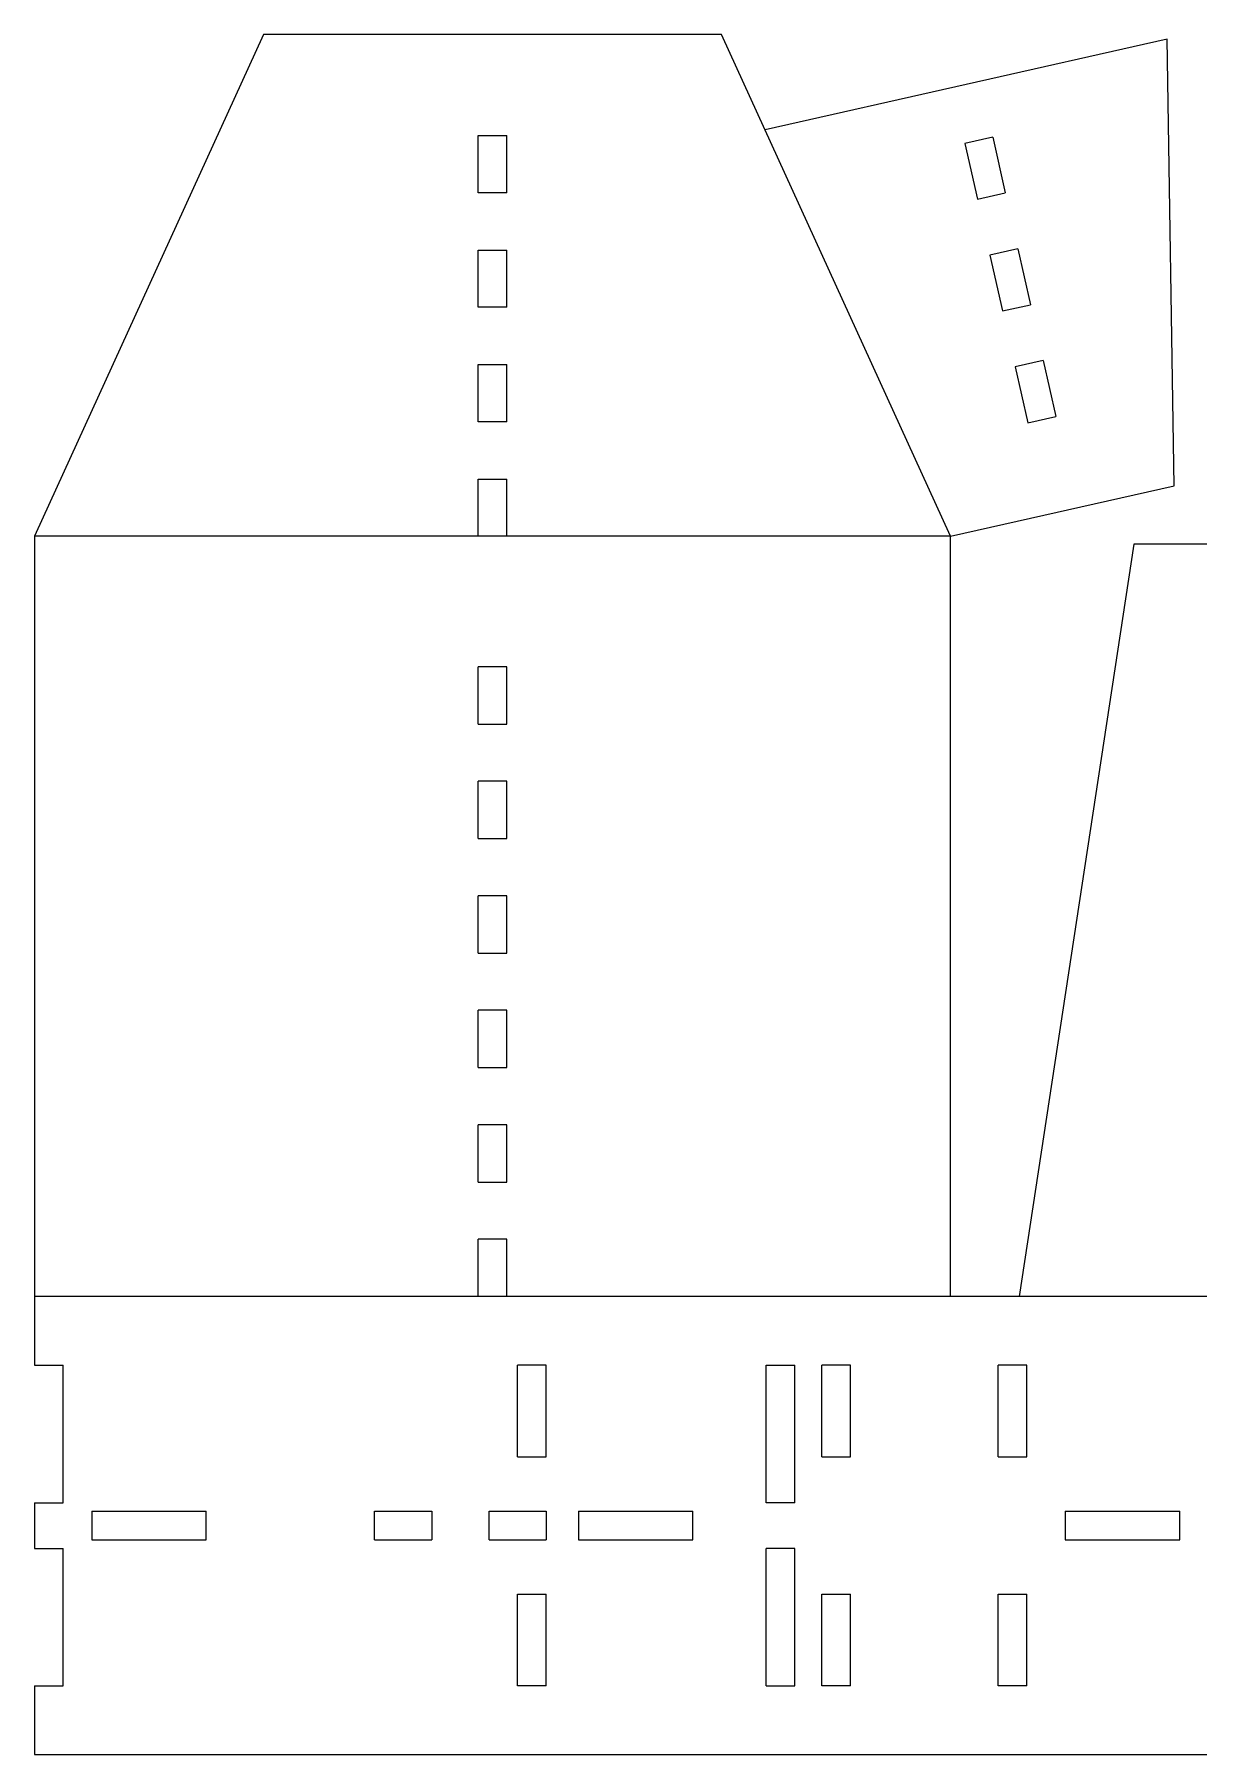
# Model space of a CAD drawing. Header units: inches. Extents: x -102 to 108, y -109 to 100.
# Drawn here: x -101.8 to 27.2, y -109.3 to 81.4 of the extents above; entities that cross this region are included whole.
import ezdxf

# ---------------------------------------------------------------- set-up
doc = ezdxf.new("R2010")
doc.units = ezdxf.units.IN
doc.header["$MEASUREMENT"] = 0

# ---------------------------------------------------------------- blocks, each defined once
blk = doc.blocks.new('block 80')
at = {"color": 7, "lineweight": 25, "true_color": 0xffffff}
blk.add_lwpolyline([(-3.7638, 4.0084), (-5.0138, 1.269)], dxfattribs=at)
blk = doc.blocks.new('block 81')
at = {"color": 7, "lineweight": 25, "true_color": 0xffffff}
blk.add_lwpolyline([(-5.0138, -5.381), (3.7362, -5.381)], dxfattribs=at)
blk = doc.blocks.new('block 82')
at = {"color": 7, "lineweight": 25, "true_color": 0xffffff}
blk.add_lwpolyline([(-5.0138, 1.269), (-5.0138, -3.256)], dxfattribs=at)
blk = doc.blocks.new('block 83')
at = {"color": 7, "lineweight": 25, "true_color": 0xffffff}
blk.add_lwpolyline([(-5.0138, -4.006), (-5.0138, -4.256)], dxfattribs=at)
blk = doc.blocks.new('block 84')
at = {"color": 7, "lineweight": 25, "true_color": 0xffffff}
blk.add_lwpolyline([(-5.0138, -5.006), (-5.0138, -5.381)], dxfattribs=at)
blk = doc.blocks.new('block 85')
at = {"color": 7, "lineweight": 25, "true_color": 0xffffff}
blk.add_lwpolyline([(0.4014, -5.006), (0.2452, -5.006)], dxfattribs=at)
blk = doc.blocks.new('block 86')
at = {"color": 7, "lineweight": 25, "true_color": 0xffffff}
blk.add_lwpolyline([(-0.5611, -5.006), (-0.7173, -5.006)], dxfattribs=at)
blk = doc.blocks.new('block 87')
at = {"color": 7, "lineweight": 25, "true_color": 0xffffff}
blk.add_lwpolyline([(-2.2204, -5.006), (-2.3767, -5.006)], dxfattribs=at)
blk = doc.blocks.new('block 88')
at = {"color": 7, "lineweight": 25, "true_color": 0xffffff}
blk.add_lwpolyline([(-5.0138, -5.006), (-4.8576, -5.006)], dxfattribs=at)
blk = doc.blocks.new('block 89')
at = {"color": 7, "lineweight": 25, "true_color": 0xffffff}
blk.add_lwpolyline([(-1.0201, -5.006), (-0.8638, -5.006)], dxfattribs=at)
blk = doc.blocks.new('block 91')
at = {"color": 7, "lineweight": 25, "true_color": 0xffffff}
blk.add_lwpolyline([(-4.8576, -5.006), (-4.8576, -4.256)], dxfattribs=at)
blk = doc.blocks.new('block 92')
at = {"color": 7, "lineweight": 25, "true_color": 0xffffff}
blk.add_lwpolyline([(-4.8576, -4.006), (-4.8576, -3.256)], dxfattribs=at)
blk = doc.blocks.new('block 93')
at = {"color": 7, "lineweight": 25, "true_color": 0xffffff}
blk.add_lwpolyline([(-4.7013, -4.0529), (-4.7013, -4.2092)], dxfattribs=at)
blk = doc.blocks.new('block 94')
at = {"color": 7, "lineweight": 25, "true_color": 0xffffff}
blk.add_lwpolyline([(-2.3767, -4.506), (-2.2204, -4.506)], dxfattribs=at)
blk = doc.blocks.new('block 95')
at = {"color": 7, "lineweight": 25, "true_color": 0xffffff}
blk.add_lwpolyline([(-0.7173, -4.506), (-0.5611, -4.506)], dxfattribs=at)
blk = doc.blocks.new('block 96')
at = {"color": 7, "lineweight": 25, "true_color": 0xffffff}
blk.add_lwpolyline([(0.2452, -4.506), (0.4014, -4.506)], dxfattribs=at)
blk = doc.blocks.new('block 97')
at = {"color": 7, "lineweight": 25, "true_color": 0xffffff}
blk.add_lwpolyline([(-4.0763, -4.2092), (-4.0763, -4.0529)], dxfattribs=at)
blk = doc.blocks.new('block 99')
at = {"color": 7, "lineweight": 25, "true_color": 0xffffff}
blk.add_lwpolyline([(-0.8638, -4.256), (-1.0201, -4.256)], dxfattribs=at)
blk = doc.blocks.new('block 100')
at = {"color": 7, "lineweight": 25, "true_color": 0xffffff}
blk.add_lwpolyline([(-5.0138, -4.256), (-4.8576, -4.256)], dxfattribs=at)
blk = doc.blocks.new('block 101')
at = {"color": 7, "lineweight": 25, "true_color": 0xffffff}
blk.add_lwpolyline([(-4.7013, -4.2092), (-4.0763, -4.2092)], dxfattribs=at)
blk = doc.blocks.new('block 102')
at = {"color": 7, "lineweight": 25, "true_color": 0xffffff}
blk.add_lwpolyline([(-3.1579, -4.2092), (-2.8454, -4.2092)], dxfattribs=at)
blk = doc.blocks.new('block 103')
at = {"color": 7, "lineweight": 25, "true_color": 0xffffff}
blk.add_lwpolyline([(-2.5329, -4.2092), (-2.2204, -4.2092)], dxfattribs=at)
blk = doc.blocks.new('block 104')
at = {"color": 7, "lineweight": 25, "true_color": 0xffffff}
blk.add_lwpolyline([(-2.0451, -4.2092), (-1.4201, -4.2092)], dxfattribs=at)
blk = doc.blocks.new('block 105')
at = {"color": 7, "lineweight": 25, "true_color": 0xffffff}
blk.add_lwpolyline([(0.6112, -4.2092), (1.2362, -4.2092)], dxfattribs=at)
blk = doc.blocks.new('block 108')
at = {"color": 7, "lineweight": 25, "true_color": 0xffffff}
blk.add_lwpolyline([(-4.7013, -4.0529), (-4.0763, -4.0529)], dxfattribs=at)
blk = doc.blocks.new('block 109')
at = {"color": 7, "lineweight": 25, "true_color": 0xffffff}
blk.add_lwpolyline([(-3.1579, -4.0529), (-2.8454, -4.0529)], dxfattribs=at)
blk = doc.blocks.new('block 110')
at = {"color": 7, "lineweight": 25, "true_color": 0xffffff}
blk.add_lwpolyline([(-2.5329, -4.0529), (-2.2204, -4.0529)], dxfattribs=at)
blk = doc.blocks.new('block 111')
at = {"color": 7, "lineweight": 25, "true_color": 0xffffff}
blk.add_lwpolyline([(-2.0451, -4.0529), (-1.4201, -4.0529)], dxfattribs=at)
blk = doc.blocks.new('block 112')
at = {"color": 7, "lineweight": 25, "true_color": 0xffffff}
blk.add_lwpolyline([(0.6112, -4.0529), (1.2362, -4.0529)], dxfattribs=at)
blk = doc.blocks.new('block 116')
at = {"color": 7, "lineweight": 25, "true_color": 0xffffff}
blk.add_lwpolyline([(-0.8638, -4.006), (-1.0201, -4.006)], dxfattribs=at)
blk = doc.blocks.new('block 117')
at = {"color": 7, "lineweight": 25, "true_color": 0xffffff}
blk.add_lwpolyline([(-5.0138, -4.006), (-4.8576, -4.006)], dxfattribs=at)
blk = doc.blocks.new('block 118')
at = {"color": 7, "lineweight": 25, "true_color": 0xffffff}
blk.add_lwpolyline([(-2.3767, -3.756), (-2.2204, -3.756)], dxfattribs=at)
blk = doc.blocks.new('block 119')
at = {"color": 7, "lineweight": 25, "true_color": 0xffffff}
blk.add_lwpolyline([(-0.7173, -3.756), (-0.5611, -3.756)], dxfattribs=at)
blk = doc.blocks.new('block 120')
at = {"color": 7, "lineweight": 25, "true_color": 0xffffff}
blk.add_lwpolyline([(0.2452, -3.756), (0.4014, -3.756)], dxfattribs=at)
blk = doc.blocks.new('block 121')
at = {"color": 7, "lineweight": 25, "true_color": 0xffffff}
blk.add_lwpolyline([(-3.1579, -4.2092), (-3.1579, -4.0529)], dxfattribs=at)
blk = doc.blocks.new('block 122')
at = {"color": 7, "lineweight": 25, "true_color": 0xffffff}
blk.add_lwpolyline([(0.4014, -3.256), (0.2452, -3.256)], dxfattribs=at)
blk = doc.blocks.new('block 123')
at = {"color": 7, "lineweight": 25, "true_color": 0xffffff}
blk.add_lwpolyline([(-0.5611, -3.256), (-0.7173, -3.256)], dxfattribs=at)
blk = doc.blocks.new('block 124')
at = {"color": 7, "lineweight": 25, "true_color": 0xffffff}
blk.add_lwpolyline([(-2.2204, -3.256), (-2.3767, -3.256)], dxfattribs=at)
blk = doc.blocks.new('block 125')
at = {"color": 7, "lineweight": 25, "true_color": 0xffffff}
blk.add_lwpolyline([(-5.0138, -3.256), (-4.8576, -3.256)], dxfattribs=at)
blk = doc.blocks.new('block 126')
at = {"color": 7, "lineweight": 25, "true_color": 0xffffff}
blk.add_lwpolyline([(-1.0201, -3.256), (-0.8638, -3.256)], dxfattribs=at)
blk = doc.blocks.new('block 128')
at = {"color": 7, "lineweight": 25, "true_color": 0xffffff}
blk.add_lwpolyline([(-2.8454, -4.0529), (-2.8454, -4.2092)], dxfattribs=at)
blk = doc.blocks.new('block 129')
at = {"color": 7, "lineweight": 25, "true_color": 0xffffff}
blk.add_lwpolyline([(3.7362, -2.881), (-5.0138, -2.881)], dxfattribs=at)
blk = doc.blocks.new('block 130')
at = {"color": 7, "lineweight": 25, "true_color": 0xffffff}
blk.add_lwpolyline([(-2.592, -2.881), (-2.592, -2.5685)], dxfattribs=at)
blk = doc.blocks.new('block 131')
at = {"color": 7, "lineweight": 25, "true_color": 0xffffff}
blk.add_lwpolyline([(-2.592, -2.256), (-2.592, -1.9435)], dxfattribs=at)
blk = doc.blocks.new('block 132')
at = {"color": 7, "lineweight": 25, "true_color": 0xffffff}
blk.add_lwpolyline([(-2.592, -1.631), (-2.592, -1.3185)], dxfattribs=at)
blk = doc.blocks.new('block 133')
at = {"color": 7, "lineweight": 25, "true_color": 0xffffff}
blk.add_lwpolyline([(-2.592, -1.006), (-2.592, -0.6935)], dxfattribs=at)
blk = doc.blocks.new('block 134')
at = {"color": 7, "lineweight": 25, "true_color": 0xffffff}
blk.add_lwpolyline([(-2.592, -0.381), (-2.592, -0.0685)], dxfattribs=at)
blk = doc.blocks.new('block 135')
at = {"color": 7, "lineweight": 25, "true_color": 0xffffff}
blk.add_lwpolyline([(-2.592, 0.244), (-2.592, 0.5565)], dxfattribs=at)
blk = doc.blocks.new('block 136')
at = {"color": 7, "lineweight": 25, "true_color": 0xffffff}
blk.add_lwpolyline([(-2.592, 1.269), (-2.592, 1.5815)], dxfattribs=at)
blk = doc.blocks.new('block 137')
at = {"color": 7, "lineweight": 25, "true_color": 0xffffff}
blk.add_lwpolyline([(-2.592, 1.894), (-2.592, 2.2065)], dxfattribs=at)
blk = doc.blocks.new('block 138')
at = {"color": 7, "lineweight": 25, "true_color": 0xffffff}
blk.add_lwpolyline([(-2.592, 2.519), (-2.592, 2.8315)], dxfattribs=at)
blk = doc.blocks.new('block 139')
at = {"color": 7, "lineweight": 25, "true_color": 0xffffff}
blk.add_lwpolyline([(-2.592, 3.144), (-2.592, 3.4565)], dxfattribs=at)
blk = doc.blocks.new('block 140')
at = {"color": 7, "lineweight": 25, "true_color": 0xffffff}
blk.add_lwpolyline([(-2.5329, -4.2092), (-2.5329, -4.0529)], dxfattribs=at)
blk = doc.blocks.new('block 141')
at = {"color": 7, "lineweight": 25, "true_color": 0xffffff}
blk.add_lwpolyline([(-2.4357, -2.881), (-2.4357, -2.5685)], dxfattribs=at)
blk = doc.blocks.new('block 142')
at = {"color": 7, "lineweight": 25, "true_color": 0xffffff}
blk.add_lwpolyline([(-2.4357, -2.256), (-2.4357, -1.9435)], dxfattribs=at)
blk = doc.blocks.new('block 143')
at = {"color": 7, "lineweight": 25, "true_color": 0xffffff}
blk.add_lwpolyline([(-2.4357, -1.631), (-2.4357, -1.3185)], dxfattribs=at)
blk = doc.blocks.new('block 144')
at = {"color": 7, "lineweight": 25, "true_color": 0xffffff}
blk.add_lwpolyline([(-2.4357, -1.006), (-2.4357, -0.6935)], dxfattribs=at)
blk = doc.blocks.new('block 145')
at = {"color": 7, "lineweight": 25, "true_color": 0xffffff}
blk.add_lwpolyline([(-2.4357, -0.381), (-2.4357, -0.0685)], dxfattribs=at)
blk = doc.blocks.new('block 146')
at = {"color": 7, "lineweight": 25, "true_color": 0xffffff}
blk.add_lwpolyline([(-2.4357, 0.244), (-2.4357, 0.5565)], dxfattribs=at)
blk = doc.blocks.new('block 147')
at = {"color": 7, "lineweight": 25, "true_color": 0xffffff}
blk.add_lwpolyline([(-2.4357, 1.269), (-2.4357, 1.5815)], dxfattribs=at)
blk = doc.blocks.new('block 148')
at = {"color": 7, "lineweight": 25, "true_color": 0xffffff}
blk.add_lwpolyline([(-2.4357, 1.894), (-2.4357, 2.2065)], dxfattribs=at)
blk = doc.blocks.new('block 149')
at = {"color": 7, "lineweight": 25, "true_color": 0xffffff}
blk.add_lwpolyline([(-2.4357, 2.519), (-2.4357, 2.8315)], dxfattribs=at)
blk = doc.blocks.new('block 150')
at = {"color": 7, "lineweight": 25, "true_color": 0xffffff}
blk.add_lwpolyline([(-2.4357, 3.144), (-2.4357, 3.4565)], dxfattribs=at)
blk = doc.blocks.new('block 151')
at = {"color": 7, "lineweight": 25, "true_color": 0xffffff}
blk.add_lwpolyline([(-2.3767, -5.006), (-2.3767, -4.506)], dxfattribs=at)
blk = doc.blocks.new('block 152')
at = {"color": 7, "lineweight": 25, "true_color": 0xffffff}
blk.add_lwpolyline([(-2.3767, -3.756), (-2.3767, -3.256)], dxfattribs=at)
blk = doc.blocks.new('block 153')
at = {"color": 7, "lineweight": 25, "true_color": 0xffffff}
blk.add_lwpolyline([(-2.4357, -2.5685), (-2.592, -2.5685)], dxfattribs=at)
blk = doc.blocks.new('block 155')
at = {"color": 7, "lineweight": 25, "true_color": 0xffffff}
blk.add_lwpolyline([(-2.2204, -4.0529), (-2.2204, -4.2092)], dxfattribs=at)
blk = doc.blocks.new('block 156')
at = {"color": 7, "lineweight": 25, "true_color": 0xffffff}
blk.add_lwpolyline([(-2.2204, -5.006), (-2.2204, -4.506)], dxfattribs=at)
blk = doc.blocks.new('block 157')
at = {"color": 7, "lineweight": 25, "true_color": 0xffffff}
blk.add_lwpolyline([(-2.2204, -3.756), (-2.2204, -3.256)], dxfattribs=at)
blk = doc.blocks.new('block 158')
at = {"color": 7, "lineweight": 25, "true_color": 0xffffff}
blk.add_lwpolyline([(-2.0451, -4.0529), (-2.0451, -4.2092)], dxfattribs=at)
blk = doc.blocks.new('block 160')
at = {"color": 7, "lineweight": 25, "true_color": 0xffffff}
blk.add_lwpolyline([(-2.592, -2.256), (-2.4357, -2.256)], dxfattribs=at)
blk = doc.blocks.new('block 161')
at = {"color": 7, "lineweight": 25, "true_color": 0xffffff}
blk.add_lwpolyline([(-2.4357, -1.9435), (-2.592, -1.9435)], dxfattribs=at)
blk = doc.blocks.new('block 164')
at = {"color": 7, "lineweight": 25, "true_color": 0xffffff}
blk.add_lwpolyline([(-2.592, -1.631), (-2.4357, -1.631)], dxfattribs=at)
blk = doc.blocks.new('block 165')
at = {"color": 7, "lineweight": 25, "true_color": 0xffffff}
blk.add_lwpolyline([(-1.4201, -4.2092), (-1.4201, -4.0529)], dxfattribs=at)
blk = doc.blocks.new('block 166')
at = {"color": 7, "lineweight": 25, "true_color": 0xffffff}
blk.add_lwpolyline([(-1.0201, -5.006), (-1.0201, -4.256)], dxfattribs=at)
blk = doc.blocks.new('block 167')
at = {"color": 7, "lineweight": 25, "true_color": 0xffffff}
blk.add_lwpolyline([(-1.0201, -4.006), (-1.0201, -3.256)], dxfattribs=at)
blk = doc.blocks.new('block 168')
at = {"color": 7, "lineweight": 25, "true_color": 0xffffff}
blk.add_lwpolyline([(-2.4357, -1.3185), (-2.592, -1.3185)], dxfattribs=at)
blk = doc.blocks.new('block 170')
at = {"color": 7, "lineweight": 25, "true_color": 0xffffff}
blk.add_lwpolyline([(-0.8638, -5.006), (-0.8638, -4.256)], dxfattribs=at)
blk = doc.blocks.new('block 171')
at = {"color": 7, "lineweight": 25, "true_color": 0xffffff}
blk.add_lwpolyline([(-0.8638, -4.006), (-0.8638, -3.256)], dxfattribs=at)
blk = doc.blocks.new('block 172')
at = {"color": 7, "lineweight": 25, "true_color": 0xffffff}
blk.add_lwpolyline([(-0.7173, -5.006), (-0.7173, -4.506)], dxfattribs=at)
blk = doc.blocks.new('block 173')
at = {"color": 7, "lineweight": 25, "true_color": 0xffffff}
blk.add_lwpolyline([(-0.7173, -3.756), (-0.7173, -3.256)], dxfattribs=at)
blk = doc.blocks.new('block 175')
at = {"color": 7, "lineweight": 25, "true_color": 0xffffff}
blk.add_lwpolyline([(-2.592, -1.006), (-2.4357, -1.006)], dxfattribs=at)
blk = doc.blocks.new('block 176')
at = {"color": 7, "lineweight": 25, "true_color": 0xffffff}
blk.add_lwpolyline([(-2.4357, -0.6935), (-2.592, -0.6935)], dxfattribs=at)
blk = doc.blocks.new('block 178')
at = {"color": 7, "lineweight": 25, "true_color": 0xffffff}
blk.add_lwpolyline([(-0.5611, -5.006), (-0.5611, -4.506)], dxfattribs=at)
blk = doc.blocks.new('block 179')
at = {"color": 7, "lineweight": 25, "true_color": 0xffffff}
blk.add_lwpolyline([(-0.5611, -3.756), (-0.5611, -3.256)], dxfattribs=at)
blk = doc.blocks.new('block 181')
at = {"color": 7, "lineweight": 25, "true_color": 0xffffff}
blk.add_lwpolyline([(-2.592, -0.381), (-2.4357, -0.381)], dxfattribs=at)
blk = doc.blocks.new('block 182')
at = {"color": 7, "lineweight": 25, "true_color": 0xffffff}
blk.add_lwpolyline([(-0.0138, -2.881), (-0.0138, 1.269)], dxfattribs=at)
blk = doc.blocks.new('block 183')
at = {"color": 7, "lineweight": 25, "true_color": 0xffffff}
blk.add_lwpolyline([(0.2452, -5.006), (0.2452, -4.506)], dxfattribs=at)
blk = doc.blocks.new('block 184')
at = {"color": 7, "lineweight": 25, "true_color": 0xffffff}
blk.add_lwpolyline([(0.2452, -3.756), (0.2452, -3.256)], dxfattribs=at)
blk = doc.blocks.new('block 185')
at = {"color": 7, "lineweight": 25, "true_color": 0xffffff}
blk.add_lwpolyline([(-2.4357, -0.0685), (-2.592, -0.0685)], dxfattribs=at)
blk = doc.blocks.new('block 187')
at = {"color": 7, "lineweight": 25, "true_color": 0xffffff}
blk.add_lwpolyline([(0.4014, -5.006), (0.4014, -4.506)], dxfattribs=at)
blk = doc.blocks.new('block 188')
at = {"color": 7, "lineweight": 25, "true_color": 0xffffff}
blk.add_lwpolyline([(0.4014, -3.756), (0.4014, -3.256)], dxfattribs=at)
blk = doc.blocks.new('block 189')
at = {"color": 7, "lineweight": 25, "true_color": 0xffffff}
blk.add_lwpolyline([(0.6112, -4.0529), (0.6112, -4.2092)], dxfattribs=at)
blk = doc.blocks.new('block 190')
at = {"color": 7, "lineweight": 25, "true_color": 0xffffff}
blk.add_lwpolyline([(0.9854, 1.2263), (0.3604, -2.881)], dxfattribs=at)
blk = doc.blocks.new('block 192')
at = {"color": 7, "lineweight": 25, "true_color": 0xffffff}
blk.add_lwpolyline([(-2.592, 0.244), (-2.4357, 0.244)], dxfattribs=at)
blk = doc.blocks.new('block 193')
at = {"color": 7, "lineweight": 25, "true_color": 0xffffff}
blk.add_lwpolyline([(-2.4357, 0.5565), (-2.592, 0.5565)], dxfattribs=at)
blk = doc.blocks.new('block 195')
at = {"color": 7, "lineweight": 25, "true_color": 0xffffff}
blk.add_lwpolyline([(-0.0138, 1.269), (-1.2638, 4.0084)], dxfattribs=at)
blk = doc.blocks.new('block 196')
at = {"color": 7, "lineweight": 25, "true_color": 0xffffff}
blk.add_lwpolyline([(0.0635, 3.4134), (0.1322, 3.1086)], dxfattribs=at)
blk = doc.blocks.new('block 197')
at = {"color": 7, "lineweight": 25, "true_color": 0xffffff}
blk.add_lwpolyline([(0.2009, 2.8037), (0.2696, 2.4989)], dxfattribs=at)
blk = doc.blocks.new('block 198')
at = {"color": 7, "lineweight": 25, "true_color": 0xffffff}
blk.add_lwpolyline([(0.3383, 2.194), (0.407, 1.8891)], dxfattribs=at)
blk = doc.blocks.new('block 199')
at = {"color": 7, "lineweight": 25, "true_color": 0xffffff}
blk.add_lwpolyline([(0.216, 3.4478), (0.2847, 3.1429)], dxfattribs=at)
blk = doc.blocks.new('block 200')
at = {"color": 7, "lineweight": 25, "true_color": 0xffffff}
blk.add_lwpolyline([(0.3534, 2.8381), (0.4221, 2.5332)], dxfattribs=at)
blk = doc.blocks.new('block 201')
at = {"color": 7, "lineweight": 25, "true_color": 0xffffff}
blk.add_lwpolyline([(0.4907, 2.2284), (0.5594, 1.9235)], dxfattribs=at)
blk = doc.blocks.new('block 202')
at = {"color": 7, "lineweight": 25, "true_color": 0xffffff}
blk.add_lwpolyline([(1.2056, 1.5437), (1.1685, 3.9828)], dxfattribs=at)
blk = doc.blocks.new('block 203')
at = {"color": 7, "lineweight": 25, "true_color": 0xffffff}
blk.add_lwpolyline([(1.2362, -4.2092), (1.2362, -4.0529)], dxfattribs=at)
blk = doc.blocks.new('block 211')
at = {"color": 7, "lineweight": 25, "true_color": 0xffffff}
blk.add_lwpolyline([(-0.0138, 1.269), (1.2056, 1.5437)], dxfattribs=at)
blk = doc.blocks.new('block 212')
at = {"color": 7, "lineweight": 25, "true_color": 0xffffff}
blk.add_lwpolyline([(2.2354, 1.2263), (0.9854, 1.2263)], dxfattribs=at)
blk = doc.blocks.new('block 213')
at = {"color": 7, "lineweight": 25, "true_color": 0xffffff}
blk.add_lwpolyline([(-0.0138, 1.269), (-5.0138, 1.269)], dxfattribs=at)
blk = doc.blocks.new('block 220')
at = {"color": 7, "lineweight": 25, "true_color": 0xffffff}
blk.add_lwpolyline([(0.407, 1.8891), (0.5594, 1.9235)], dxfattribs=at)
blk = doc.blocks.new('block 221')
at = {"color": 7, "lineweight": 25, "true_color": 0xffffff}
blk.add_lwpolyline([(0.4907, 2.2284), (0.3383, 2.194)], dxfattribs=at)
blk = doc.blocks.new('block 222')
at = {"color": 7, "lineweight": 25, "true_color": 0xffffff}
blk.add_lwpolyline([(-2.592, 1.5815), (-2.4357, 1.5815)], dxfattribs=at)
blk = doc.blocks.new('block 223')
at = {"color": 7, "lineweight": 25, "true_color": 0xffffff}
blk.add_lwpolyline([(-2.4357, 1.894), (-2.592, 1.894)], dxfattribs=at)
blk = doc.blocks.new('block 227')
at = {"color": 7, "lineweight": 25, "true_color": 0xffffff}
blk.add_lwpolyline([(0.2696, 2.4989), (0.4221, 2.5332)], dxfattribs=at)
blk = doc.blocks.new('block 228')
at = {"color": 7, "lineweight": 25, "true_color": 0xffffff}
blk.add_lwpolyline([(-2.592, 2.2065), (-2.4357, 2.2065)], dxfattribs=at)
blk = doc.blocks.new('block 232')
at = {"color": 7, "lineweight": 25, "true_color": 0xffffff}
blk.add_lwpolyline([(0.3534, 2.8381), (0.2009, 2.8037)], dxfattribs=at)
blk = doc.blocks.new('block 233')
at = {"color": 7, "lineweight": 25, "true_color": 0xffffff}
blk.add_lwpolyline([(-2.4357, 2.519), (-2.592, 2.519)], dxfattribs=at)
blk = doc.blocks.new('block 235')
at = {"color": 7, "lineweight": 25, "true_color": 0xffffff}
blk.add_lwpolyline([(0.1322, 3.1086), (0.2847, 3.1429)], dxfattribs=at)
blk = doc.blocks.new('block 236')
at = {"color": 7, "lineweight": 25, "true_color": 0xffffff}
blk.add_lwpolyline([(0.216, 3.4478), (0.0635, 3.4134)], dxfattribs=at)
blk = doc.blocks.new('block 237')
at = {"color": 7, "lineweight": 25, "true_color": 0xffffff}
blk.add_lwpolyline([(-2.592, 2.8315), (-2.4357, 2.8315)], dxfattribs=at)
blk = doc.blocks.new('block 238')
at = {"color": 7, "lineweight": 25, "true_color": 0xffffff}
blk.add_lwpolyline([(-2.4357, 3.144), (-2.592, 3.144)], dxfattribs=at)
blk = doc.blocks.new('block 240')
at = {"color": 7, "lineweight": 25, "true_color": 0xffffff}
blk.add_lwpolyline([(1.1685, 3.9828), (-1.0264, 3.4882)], dxfattribs=at)
blk = doc.blocks.new('block 241')
at = {"color": 7, "lineweight": 25, "true_color": 0xffffff}
blk.add_lwpolyline([(-2.592, 3.4565), (-2.4357, 3.4565)], dxfattribs=at)
blk = doc.blocks.new('block 243')
at = {"color": 7, "lineweight": 25, "true_color": 0xffffff}
blk.add_lwpolyline([(-1.2638, 4.0084), (-3.7638, 4.0084)], dxfattribs=at)

msp = doc.modelspace()

# ---------------------------------------------------------------- block references
at = {"xscale": 20.31238, "yscale": 20.31238, "zscale": 20.31238}
for name in ['block 80', 'block 243', 'block 195', 'block 240', 'block 202', 'block 139', 'block 241', 'block 150', 'block 236', 'block 196', 'block 199', 'block 238', 'block 235', 'block 138', 'block 237', 'block 149', 'block 232', 'block 200', 'block 197', 'block 233', 'block 227', 'block 137', 'block 228', 'block 148', 'block 221', 'block 198', 'block 201', 'block 223', 'block 220', 'block 136', 'block 222', 'block 147', 'block 211', 'block 82', 'block 213', 'block 182', 'block 190', 'block 212', 'block 135', 'block 193', 'block 146', 'block 192', 'block 134', 'block 185', 'block 145', 'block 181', 'block 133', 'block 176', 'block 144', 'block 175', 'block 132', 'block 168', 'block 143', 'block 164', 'block 131', 'block 161', 'block 142', 'block 160', 'block 130', 'block 153', 'block 141', 'block 129', 'block 125', 'block 92', 'block 124', 'block 152', 'block 157', 'block 126', 'block 167', 'block 171', 'block 123', 'block 173', 'block 179', 'block 122', 'block 184', 'block 188', 'block 118', 'block 119', 'block 120', 'block 83', 'block 117', 'block 116', 'block 93', 'block 108', 'block 97', 'block 109', 'block 121', 'block 128', 'block 110', 'block 140', 'block 155', 'block 111', 'block 158', 'block 165', 'block 112', 'block 189', 'block 203', 'block 101', 'block 102', 'block 103', 'block 104', 'block 105', 'block 100', 'block 91', 'block 99', 'block 166', 'block 170', 'block 94', 'block 151', 'block 156', 'block 95', 'block 172', 'block 178', 'block 96', 'block 183', 'block 187', 'block 84', 'block 88', 'block 87', 'block 89', 'block 86', 'block 85', 'block 81']:
    msp.add_blockref(name, (0, 0), dxfattribs=at)

doc.saveas('drawing.dxf')
